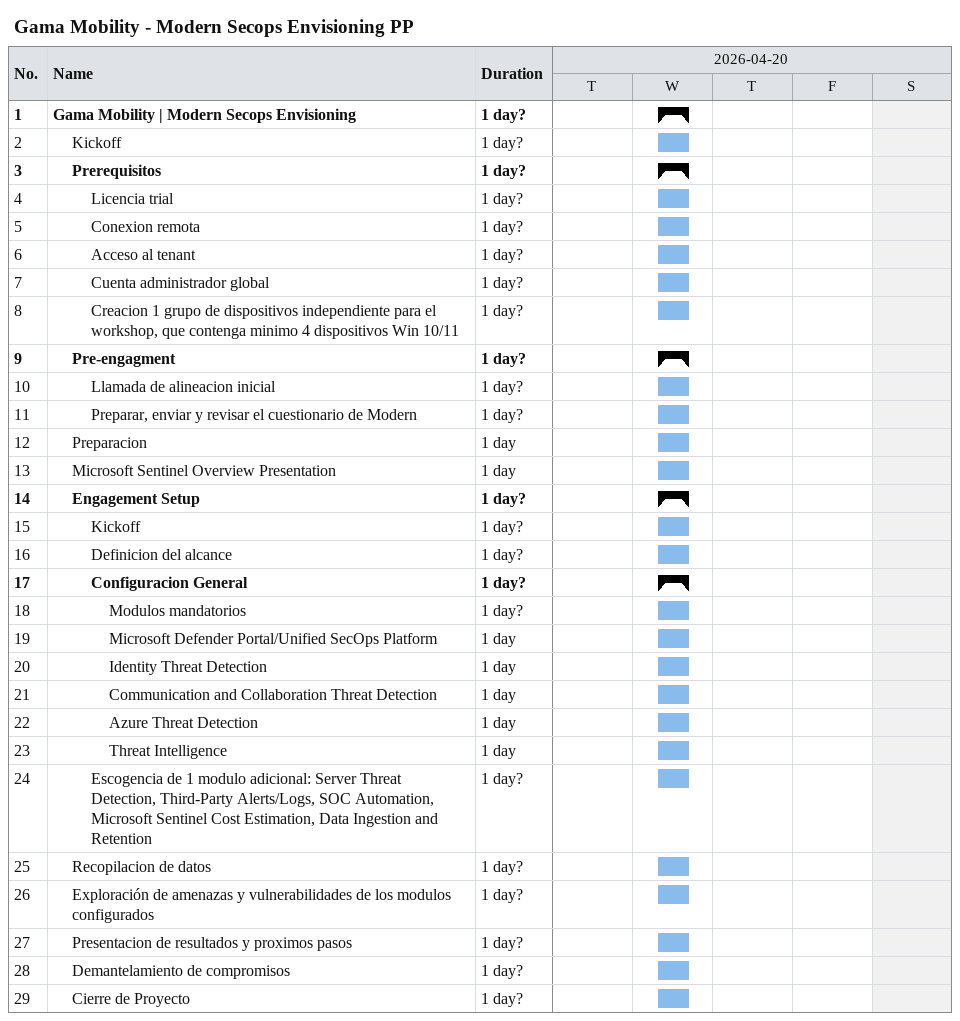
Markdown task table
Gama Mobility - Modern Secops Envisioning PP

| ID | Level | Task | Duration | Start | Finish |
|---|---|---|---|---|---|
| 1 | 1 | **Gama Mobility \| Modern Secops Envisioning** | 1d? | 2026-04-22 | 2026-04-22 |
| 2 | 2 | Kickoff | 1d? | 2026-04-22 | 2026-04-22 |
| 3 | 2 | **Prerequisitos** | 1d? | 2026-04-22 | 2026-04-22 |
| 4 | 3 | Licencia trial | 1d? | 2026-04-22 | 2026-04-22 |
| 5 | 3 | Conexion remota | 1d? | 2026-04-22 | 2026-04-22 |
| 6 | 3 | Acceso al tenant | 1d? | 2026-04-22 | 2026-04-22 |
| 7 | 3 | Cuenta administrador global | 1d? | 2026-04-22 | 2026-04-22 |
| 8 | 3 | Creacion 1 grupo de dispositivos independiente para el workshop, que contenga minimo 4 dispositivos Win 10/11 | 1d? | 2026-04-22 | 2026-04-22 |
| 9 | 2 | **Pre-engagment** | 1d? | 2026-04-22 | 2026-04-22 |
| 10 | 3 | Llamada de alineacion inicial | 1d? | 2026-04-22 | 2026-04-22 |
| 11 | 3 | Preparar, enviar y revisar el cuestionario de Modern | 1d? | 2026-04-22 | 2026-04-22 |
| 12 | 2 | Preparacion | 1d | 2026-04-22 | 2026-04-22 |
| 13 | 2 | Microsoft Sentinel Overview Presentation | 1d | 2026-04-22 | 2026-04-22 |
| 14 | 2 | **Engagement Setup** | 1d? | 2026-04-22 | 2026-04-22 |
| 15 | 3 | Kickoff | 1d? | 2026-04-22 | 2026-04-22 |
| 16 | 3 | Definicion del alcance | 1d? | 2026-04-22 | 2026-04-22 |
| 17 | 3 | **Configuracion General** | 1d? | 2026-04-22 | 2026-04-22 |
| 18 | 4 | Modulos mandatorios | 1d? | 2026-04-22 | 2026-04-22 |
| 19 | 4 | Microsoft Defender Portal/Unified SecOps Platform | 1d | 2026-04-22 | 2026-04-22 |
| 20 | 4 | Identity Threat Detection | 1d | 2026-04-22 | 2026-04-22 |
| 21 | 4 | Communication and Collaboration Threat Detection | 1d | 2026-04-22 | 2026-04-22 |
| 22 | 4 | Azure Threat Detection | 1d | 2026-04-22 | 2026-04-22 |
| 23 | 4 | Threat Intelligence | 1d | 2026-04-22 | 2026-04-22 |
| 24 | 3 | Escogencia de 1 modulo adicional: Server Threat Detection, Third-Party Alerts/Logs, SOC Automation, Microsoft Sentinel Cost Estimation, Data Ingestion and Retention | 1d? | 2026-04-22 | 2026-04-22 |
| 25 | 2 | Recopilacion de datos | 1d? | 2026-04-22 | 2026-04-22 |
| 26 | 2 | Exploración de amenazas y vulnerabilidades de los modulos configurados | 1d? | 2026-04-22 | 2026-04-22 |
| 27 | 2 | Presentacion de resultados y proximos pasos | 1d? | 2026-04-22 | 2026-04-22 |
| 28 | 2 | Demantelamiento de compromisos | 1d? | 2026-04-22 | 2026-04-22 |
| 29 | 2 | Cierre de Proyecto | 1d? | 2026-04-22 | 2026-04-22 |
